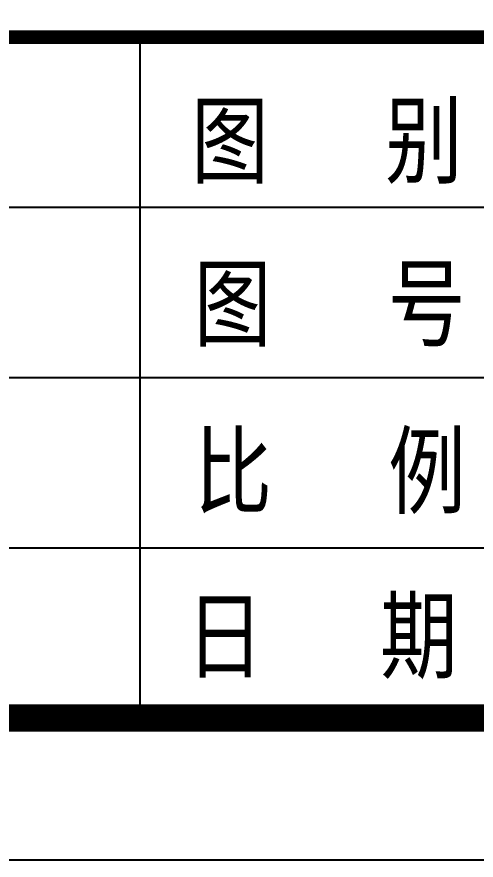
# Model space of a CAD drawing. Extents: x -149393 to 1177518, y -366685 to 296590.
# Drawn here: x 759952 to 764516, y 212582 to 220966 of the extents above; entities that cross this region are included whole.
import ezdxf

# ---------------------------------------------------------------- set-up
doc = ezdxf.new("R2010")
doc.units = 0
doc.header["$LTSCALE"] = 1000
doc.header["$MEASUREMENT"] = 0
doc.layers.add('PUB_TITLE', color=253, linetype='CONTINUOUS')
doc.layers.add('标注', color=1, linetype='CONTINUOUS')
doc.styles.add('宋体', font='')
doc.styles.get('宋体').set_extended_font_data('SimSun')

msp = doc.modelspace()

# ---------------------------------------------------------------- linework, layer by layer
at = {"layer": 'PUB_TITLE'}
for p, q in [((761174.4, 220764.4), (761174.4, 213996)), ((742856.8, 219072.3), (769760.2, 219072.3)), ((742856.8, 217380.2), (769760.2, 217380.2)), ((742856.8, 215688.1), (769760.2, 215688.1))]:
    msp.add_line(p, q, dxfattribs=at)
msp.add_lwpolyline([(652374.5, 296590.3), (771174.5, 296590.3), (771174.5, 212581.7), (652374.5, 212581.7)], close=True, dxfattribs=at)
at = {"layer": 'PUB_TITLE', "const_width": 270.7}
msp.add_lwpolyline([(659445.9, 295176), (769760.2, 295176), (769760.2, 213996), (659445.9, 213996), (659445.9, 295176)], close=True, dxfattribs=at)
at = {"layer": 'PUB_TITLE', "const_width": 135.4}
msp.add_lwpolyline([(659445.9, 220764.4), (769760.2, 220764.4)], dxfattribs=at)

# ---------------------------------------------------------------- texts
at = {"layer": '标注', "style": '宋体', "width": 0.8}
for s, p in [('图   别', (761685.1, 219385.8)), ('图   号', (761712.2, 217765.7)), ('比   例', (761716.1, 216099.4)), ('日   期', (761634.7, 214461.5))]:
    msp.add_text(s, height=707.14, dxfattribs=at).set_placement(p)

doc.saveas('drawing.dxf')
